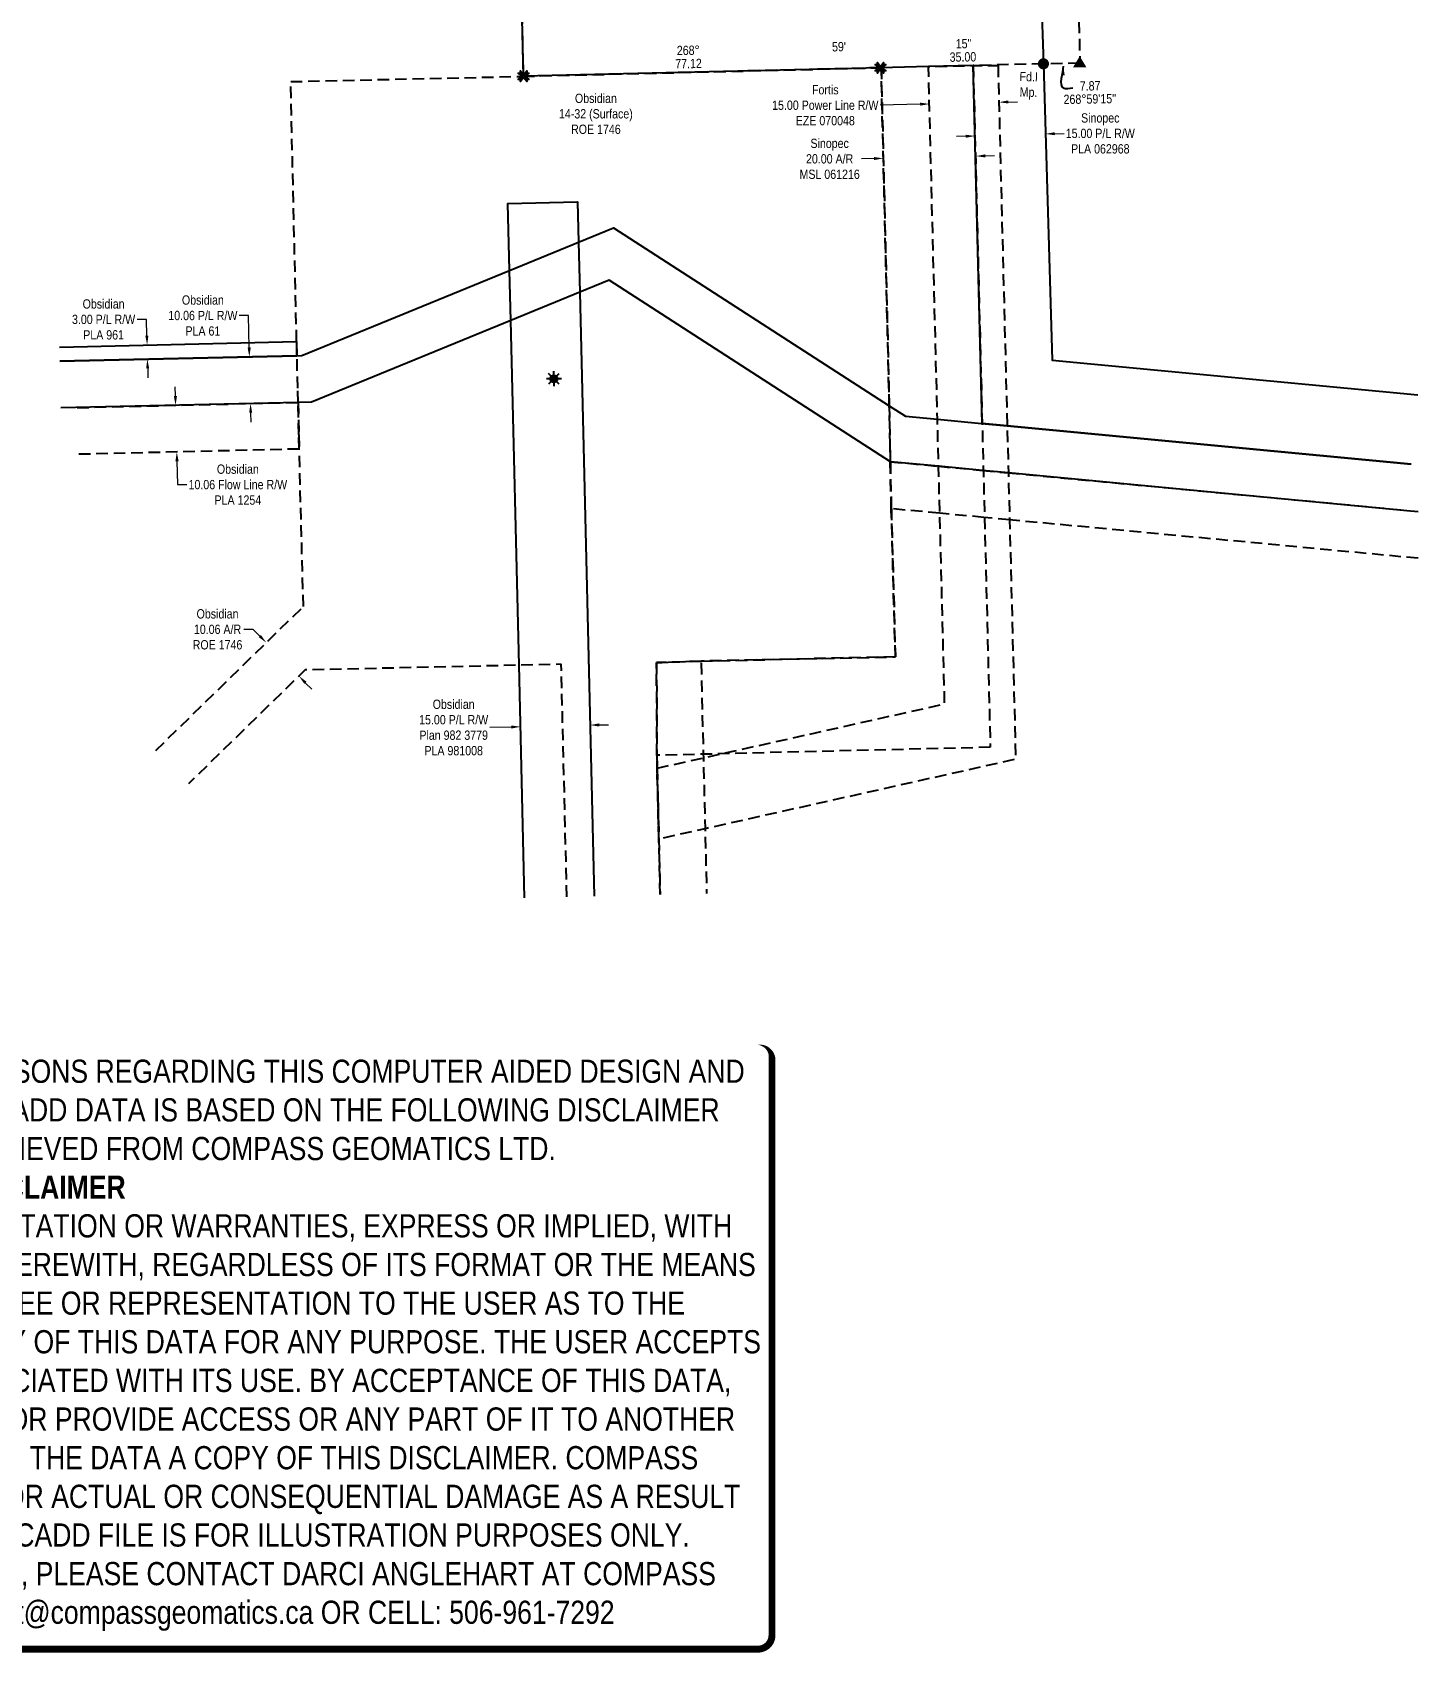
# Model space of a CAD drawing. Extents: x 614096 to 617019, y 5883619 to 5886341.
# Drawn here: x 615483 to 616982, y 5883619 to 5885366 of the extents above; entities that cross this region are included whole.
import ezdxf
from ezdxf.enums import TextEntityAlignment as Align

# ---------------------------------------------------------------- set-up
doc = ezdxf.new("R2010")
doc.units = 0
doc.header["$LTSCALE"] = 5
doc.header["$PDSIZE"] = 1
doc.linetypes.add('foc-ACCESSROAD', pattern=[3.75, 2.5, -1.25])
doc.linetypes.add('foc-FLOWLINE', pattern=[3.75, 2.5, -1.25])
doc.layers.get('Defpoints').update_dxf_attribs({"color": 9})
for name, color, linetype, lineweight in [('C-AR-T', 13, 'Continuous', 9), ('C-RW-T', 13, 'Continuous', 9), ('F-AR-T', 190, 'Continuous', 9), ('F-EZE-T', 190, 'Continuous', 9), ('F-RW-T', 190, 'Continuous', 9), ('F-WS-T', 190, 'Continuous', 9)]:
    doc.layers.add(name, color=color, linetype=linetype, lineweight=lineweight)
for name, color, linetype in [('C-RW', 13, 'Continuous'), ('C-WS', 13, 'foc-ACCESSROAD'), ('F-EZE', 190, 'foc-FLOWLINE'), ('F-FLOWLINE', 190, 'foc-FLOWLINE'), ('F-RW', 190, 'Continuous'), ('F-WS', 190, 'foc-ACCESSROAD'), ('F-WS-S', 190, 'Continuous'), ('L-BD', 7, 'Continuous'), ('L-MON', 1, 'Continuous'), ('L-MON-T', 1, 'Continuous')]:
    doc.layers.add(name, color=color, linetype=linetype)
doc.layers.add('DISCLAIMER', color=7, linetype='Continuous', plot=False)
doc.styles.add('80', font='ARIALN.TTF', dxfattribs={"height": 10})
doc.styles.add('80CG', font='ARIALN.TTF', dxfattribs={"height": 10})
doc.styles.add('80L', font='ARIALN.TTF', dxfattribs={"height": 10})
doc.dimstyles.new('Compass 5 000', dxfattribs={"dimscale": 5, "dimtxt": 9, "dimasz": 2, "dimexe": 0.2, "dimexo": 0.0625, "dimgap": 0.5, "dimtad": 0, "dimtih": 1, "dimtoh": 1, "dimzin": 0, "dimdsep": 46, "dimtxsty": '80CG', "dimcen": 0.1, "dimse1": 1, "dimse2": 1, "dimclrd": 256, "dimclrt": 256, "dimaunit": 1, "dimadec": 4, "dimazin": 0, "dimtfac": 0.06, "dimtofl": 0, "dimtmove": 0, "dimatfit": 1, "dimfxl": 0.2, "dimtolj": 1, "dimtzin": 0, "dimlwd": -1, "dimarcsym": 0})

# ---------------------------------------------------------------- blocks, each defined once
blk = doc.blocks.new('GAS')
h = blk.add_hatch(color=255)
h.dxf.hatch_style = 1
edge = h.paths.add_edge_path()
edge.add_arc((0, 0), 0.9, 0, 360)
for p, q in [((-0.81, 0), (-1.62, 0)), ((-0.57, 0.57), (-1.14, 1.14)), ((0, 0.81), (0, 1.62)), ((0.57, 0.57), (1.14, 1.14)), ((1.62, 0), (0.81, 0)), ((-0.57, -0.57), (-1.14, -1.14)), ((0, -0.81), (0, -1.62)), ((1.14, -1.14), (0.57, -0.57))]:
    blk.add_line(p, q)
blk.add_circle((0, 0), 0.8)
blk = doc.blocks.new('fdia')
at = {"color": 255, "const_width": 1}
blk.add_lwpolyline([(-0.5, 0, 1), (0.5, 0, 1)], format="xyb", close=True, dxfattribs=at)
blk = doc.blocks.new('Fdiaa')
blk.add_blockref('fdia', (0, 0))
blk = doc.blocks.new('fdib')
at = {"color": 1, "const_width": 1.6}
blk.add_lwpolyline([(-0.4, 0, 1), (0.4, 0, 1)], format="xyb", close=True, dxfattribs=at)
at = {"color": 1}
blk.add_circle((0, 0), 0.8, dxfattribs=at)
blk = doc.blocks.new('Fdibb')
blk.add_blockref('fdib', (0, 0))
blk = doc.blocks.new('fdicc')
for name in ['Fdibb', 'Fdiaa']:
    blk.add_blockref(name, (0, 0))
blk = doc.blocks.new('FDI')
blk.add_blockref('fdicc', (0, 0))
blk = doc.blocks.new('STRIA')
blk.add_hatch(color=255).paths.add_polyline_path([(-0.04, 1.52), (-1.47, -0.87), (1.39, -0.87)])
blk = doc.blocks.new('STRIAA')
blk.add_blockref('STRIA', (0, 0))
blk = doc.blocks.new('STRIB')
at = {"color": 1}
blk.add_solid([(-1.12, -0.67), (-0.04, 1.13), (1.04, -0.67)], dxfattribs=at)
blk = doc.blocks.new('STRIBB')
blk.add_blockref('STRIB', (0, 0))
blk = doc.blocks.new('STRICC')
for name in ['STRIAA', 'STRIBB']:
    blk.add_blockref(name, (0, 0))
blk = doc.blocks.new('fdspike')
blk.add_blockref('STRICC', (0, 0))
blk = doc.blocks.new('TEMP')
h = blk.add_hatch(color=255)
h.dxf.hatch_style = 1
h.paths.add_polyline_path([(0, 0.25), (-0.67, 1.15), (-0.67, 0.67), (-1.15, 0.67), (-0.25, 0), (-1.15, -0.67), (-0.67, -0.67), (-0.67, -1.15), (0, -0.25), (0.67, -1.15), (0.67, -0.67), (1.15, -0.67), (0.25, 0), (1.15, 0.67), (0.67, 0.67), (0.67, 1.15)])
h.paths.add_polyline_path([(0.57, 0.85), (0.57, 0.57), (0.85, 0.57), (0.08, 0), (0.85, -0.57), (0.57, -0.57), (0.57, -0.85), (0, -0.08), (-0.57, -0.85), (-0.57, -0.57), (-0.85, -0.57), (-0.08, 0), (-0.85, 0.57), (-0.57, 0.57), (-0.57, 0.85), (0, 0.08)], flags=16)
h = blk.add_hatch(color=1)
h.dxf.hatch_style = 1
h.paths.add_polyline_path([(0, 0.08), (-0.57, 0.85), (-0.57, 0.57), (-0.85, 0.57), (-0.08, 0), (-0.85, -0.57), (-0.57, -0.57), (-0.57, -0.85), (0, -0.08), (0.57, -0.85), (0.57, -0.57), (0.85, -0.57), (0.08, 0), (0.85, 0.57), (0.57, 0.57), (0.57, 0.85)])
at = {"color": 1}
for p, q in [((-0.08, 0), (0.08, 0)), ((0, 0.08), (0, -0.08))]:
    blk.add_line(p, q, dxfattribs=at)
at = {"color": 255, "flags": 128}
blk.add_lwpolyline([(-0.25, 0), (-1.15, 0.67), (-0.67, 0.67), (-0.67, 1.15), (0, 0.25), (0.67, 1.15), (0.67, 0.67), (1.15, 0.67), (0.25, 0), (1.15, -0.67), (0.67, -0.67), (0.67, -1.15), (0, -0.25), (-0.67, -1.15), (-0.67, -0.67), (-1.15, -0.67)], close=True, dxfattribs=at)
at = {"color": 1, "flags": 128}
blk.add_lwpolyline([(-0.08, 0), (-0.85, 0.57), (-0.57, 0.57), (-0.57, 0.85), (0, 0.08), (0.57, 0.85), (0.57, 0.57), (0.85, 0.57), (0.08, 0), (0.85, -0.57), (0.57, -0.57), (0.57, -0.85), (0, -0.08), (-0.57, -0.85), (-0.57, -0.57), (-0.85, -0.57)], close=True, dxfattribs=at)
blk = doc.blocks.new('*D471')
at = {"layer": 'Defpoints', "color": 0, "transparency": 16777216}
for p in [(615606.9, 5885028.7), (615617.1, 5885029), (615617.4, 5885013.7)]:
    blk.add_point(p, dxfattribs=at)
at = {"layer": 'F-RW-T', "transparency": 16777216}
for p, q in [((615606.2, 5885056.3), (615596.2, 5885056.3)), ((615606.7, 5885038.7), (615606.2, 5885056.3)), ((615607.5, 5885003.5), (615607.7, 5884993.5))]:
    blk.add_line(p, q, dxfattribs=at)
for points in [[(615608.3, 5885038.8), (615605, 5885038.7), (615606.9, 5885028.7)], [(615609.1, 5885003.5), (615605.8, 5885003.5), (615607.2, 5885013.5)]]:
    blk.add_solid(points, dxfattribs=at)
at = {"layer": 'F-RW-T', "transparency": 16777216, "insert": (615560, 5885056.3), "char_height": 10, "attachment_point": 5, "style": '80CG'}
blk.add_mtext('\\A1;Obsidian\\P3.00 P/L R/W\\PPLA 961', dxfattribs=at)
blk = doc.blocks.new('*D472')
at = {"layer": 'Defpoints', "color": 0, "transparency": 16777216}
for p in [(615700.1, 5885015.6), (615717.1, 5885016), (615701.3, 5884965.3)]:
    blk.add_point(p, dxfattribs=at)
at = {"layer": 'F-RW-T', "transparency": 16777216}
for p, q in [((615716.1, 5885060.5), (615706.1, 5885060.5)), ((615716.9, 5885026), (615716.1, 5885060.5)), ((615718.5, 5884955.7), (615718.8, 5884945.7))]:
    blk.add_line(p, q, dxfattribs=at)
for points in [[(615718.6, 5885026.1), (615715.2, 5885026), (615717.1, 5885016)], [(615720.2, 5884955.8), (615716.9, 5884955.7), (615718.3, 5884965.7)]]:
    blk.add_solid(points, dxfattribs=at)
at = {"layer": 'F-RW-T', "transparency": 16777216, "insert": (615667, 5885060.5), "char_height": 10, "attachment_point": 5, "style": '80CG'}
blk.add_mtext('\\A1;Obsidian\\P10.06 P/L R/W\\PPLA 61', dxfattribs=at)
blk = doc.blocks.new('*D473')
at = {"layer": 'Defpoints', "color": 0, "transparency": 16777216}
for p in [(615689.3, 5884965), (615638.9, 5884913.4), (615690.5, 5884914.7)]:
    blk.add_point(p, dxfattribs=at)
at = {"layer": 'F-RW-T', "transparency": 16777216}
for p, q in [((615637.4, 5884973.8), (615637.2, 5884983.7)), ((615639.1, 5884903.4), (615639.7, 5884878.2)), ((615639.7, 5884878.2), (615649.7, 5884878.2))]:
    blk.add_line(p, q, dxfattribs=at)
for points in [[(615639.1, 5884973.8), (615635.7, 5884973.7), (615637.6, 5884963.8)], [(615640.8, 5884903.5), (615637.4, 5884903.4), (615638.9, 5884913.4)]]:
    blk.add_solid(points, dxfattribs=at)
at = {"layer": 'F-RW-T', "transparency": 16777216, "insert": (615704.7, 5884878.2), "char_height": 10, "attachment_point": 5, "style": '80CG'}
blk.add_mtext('\\A1;Obsidian\\P10.06 Flow Line R/W\\PPLA 1254', dxfattribs=at)
blk = doc.blocks.new('*D474')
at = {"layer": 'Defpoints', "color": 0, "transparency": 16777216}
for p in [(616003.1, 5884877.4), (616078, 5884879.2), (616009.4, 5884617.2)]:
    blk.add_point(p, dxfattribs=at)
at = {"layer": 'F-RW-T', "transparency": 16777216}
for p, q in [((615999.4, 5884616.9), (615976.4, 5884616.4)), ((616094.3, 5884619.2), (616104.3, 5884619.4))]:
    blk.add_line(p, q, dxfattribs=at)
for points in [[(615999.3, 5884618.6), (615999.4, 5884615.3), (616009.4, 5884617.2)], [(616094.3, 5884620.9), (616094.3, 5884617.5), (616084.3, 5884619)]]:
    blk.add_solid(points, dxfattribs=at)
at = {"layer": 'F-RW-T', "transparency": 16777216, "insert": (615937.3, 5884616.4), "char_height": 10, "attachment_point": 5, "style": '80CG'}
blk.add_mtext('\\A1;Obsidian\\P15.00 P/L R/W\\PPlan 982 3779\\PPLA 981008', dxfattribs=at)
blk = doc.blocks.new('*D475')
at = {"layer": 'Defpoints', "color": 0, "transparency": 16777216}
for p in [(615735.3, 5884707.9), (615711.7, 5884684.8), (615746.8, 5884648.8)]:
    blk.add_point(p, dxfattribs=at)
at = {"layer": 'F-AR-T', "transparency": 16777216}
for p, q in [((615721.3, 5884722.2), (615711.3, 5884722.2)), ((615728.3, 5884715), (615721.3, 5884722.2)), ((615777.4, 5884664.7), (615784.4, 5884657.6))]:
    blk.add_line(p, q, dxfattribs=at)
for points in [[(615729.5, 5884716.2), (615727.1, 5884713.9), (615735.3, 5884707.9)], [(615778.6, 5884665.9), (615776.3, 5884663.5), (615770.5, 5884671.9)]]:
    blk.add_solid(points, dxfattribs=at)
at = {"layer": 'F-AR-T', "transparency": 16777216, "insert": (615682.8, 5884722.2), "char_height": 10, "attachment_point": 5, "style": '80CG'}
blk.add_mtext('\\A1;Obsidian\\P10.06 A/R\\PROE 1746', dxfattribs=at)
blk = doc.blocks.new('*D476')
at = {"layer": 'Defpoints', "color": 0, "transparency": 16777216}
for p in [(616525, 5885290.5), (616451.5, 5885229.5), (616526.5, 5885231.5)]:
    blk.add_point(p, dxfattribs=at)
at = {"layer": 'F-EZE-T', "transparency": 16777216}
for p, q in [((616440, 5885288.3), (616396.9, 5885287.2)), ((616535, 5885290.7), (616545, 5885291))]:
    blk.add_line(p, q, dxfattribs=at)
for points in [[(616440, 5885290), (616440.1, 5885286.7), (616450, 5885288.6)], [(616534.9, 5885292.4), (616535, 5885289.1), (616525, 5885290.5)]]:
    blk.add_solid(points, dxfattribs=at)
at = {"layer": 'F-EZE-T', "transparency": 16777216, "insert": (616337.8, 5885287.2), "char_height": 10, "attachment_point": 5, "style": '80CG'}
blk.add_mtext('\\A1;Fortis\\P15.00 Power Line R/W\\PEZE 070048', dxfattribs=at)
blk = doc.blocks.new('*D480')
at = {"layer": 'C-AR-T', "transparency": 16777216}
for p, q in [((616390.4, 5885229.7), (616376.7, 5885229.4)), ((616510.3, 5885232.6), (616520.3, 5885232.9))]:
    blk.add_line(p, q, dxfattribs=at)
for points in [[(616390.3, 5885231.4), (616390.4, 5885228.1), (616400.4, 5885230)], [(616510.3, 5885234.3), (616510.4, 5885230.9), (616500.3, 5885232.4)]]:
    blk.add_solid(points, dxfattribs=at)
at = {"layer": 'Defpoints', "color": 0, "transparency": 16777216}
for p in [(616500.3, 5885232.4), (616402, 5885161.1), (616502, 5885163.5)]:
    blk.add_point(p, dxfattribs=at)
at = {"layer": 'C-AR-T', "transparency": 16777216, "insert": (616342.5, 5885229.4), "char_height": 10, "attachment_point": 5, "style": '80CG'}
blk.add_mtext('\\A1;Sinopec\\P20.00 A/R\\PMSL 061216', dxfattribs=at)
blk = doc.blocks.new('*D487')
at = {"layer": 'C-RW-T', "transparency": 16777216}
for p, q in [((616489.2, 5885253.8), (616479.2, 5885253.5)), ((616585.1, 5885256.5), (616595.1, 5885256.8))]:
    blk.add_line(p, q, dxfattribs=at)
for points in [[(616489.2, 5885255.4), (616489.3, 5885252.1), (616499.2, 5885254.1)], [(616585.1, 5885258.2), (616585.1, 5885254.9), (616575.1, 5885256.3)]]:
    blk.add_solid(points, dxfattribs=at)
at = {"layer": 'Defpoints', "color": 0, "transparency": 16777216}
for p in [(616574.7, 5885270.8), (616498.8, 5885268.6), (616575.1, 5885256.3)]:
    blk.add_point(p, dxfattribs=at)
at = {"layer": 'C-RW-T', "transparency": 16777216, "insert": (616634.2, 5885256.8), "char_height": 10, "attachment_point": 5, "style": '80CG'}
blk.add_mtext('\\A1;Sinopec\\P15.00 P/L R/W\\PPLA 062968', dxfattribs=at)
blk = doc.blocks.new('Disclaimer_Legal')
at = {"layer": 'DISCLAIMER', "color": 254, "flags": 128}
blk.add_lwpolyline([(-3612.9, -1104.6, 37.5, 37.5, 0), (4096.1, -1104.6, 37.5, 37.5, 0.414214), (4171.1, -1029.6, 37.5, 37.5, 0), (4171.1, 2078.7, 37.5, 0, 0.414214), (4096.1, 2153.7, 0, 0, 0), (-3612.9, 2153.7, 0, 0, 0.414214), (-3687.9, 2078.7, 0, 0, 0), (-3687.9, -1029.6, 0, 37.5, 0.414214)], format="xyseb", close=True, dxfattribs=at)
at = {"layer": 'DISCLAIMER', "color": 254, "insert": (241.6, 533.9), "char_height": 125, "width": 7717.568, "attachment_point": 5, "style": '80'}
blk.add_mtext('NOTICE TO THE CORPORATION, PERSON &/OR PERSONS REGARDING THIS COMPUTER AIDED DESIGN AND DRAFTING (CADD) FILES. ACCEPTANCE OF THE CADD DATA IS BASED ON THE FOLLOWING DISCLAIMER WHICH COVERS ALL CADD DATA RECIEVED FROM COMPASS GEOMATICS LTD.\\P{\\fArial Narrow|b1|i0|c0|p34;DISCLAIMER}\\PCOMPASS GEOMATICS LTD. MAKES NO REPRESENTATION OR WARRANTIES, EXPRESS OR IMPLIED, WITH RESPECT TO THE REUSE OF THE DATA PROVIDED HEREWITH, REGARDLESS OF ITS FORMAT OR THE MEANS OF ITS TRANSMISSION. THERE IS NO GUARANTEE OR REPRESENTATION TO THE USER AS TO THE ACCURACY, CURRENCY, SUITABILITY OR RELIABILITY OF THIS DATA FOR ANY PURPOSE. THE USER ACCEPTS THE DATA "AS IS", AND ASSUMES ALL RISKS ASSOCIATED WITH ITS USE. BY ACCEPTANCE OF THIS DATA, THE USER AGREES NOT TO TRANSMIT THIS DATA OR PROVIDE ACCESS OR ANY PART OF IT TO ANOTHER PARTY UNLESS THE USER SHALL INCLUDE WITH THE DATA A COPY OF THIS DISCLAIMER. COMPASS GEOMATICS LTD. ASSUMES NO RESPONSIBILITY FOR ACTUAL OR CONSEQUENTIAL DAMAGE AS A RESULT OF ANY USER\'S RELIANCE ON THIS DATA. THIS CADD FILE IS FOR ILLUSTRATION PURPOSES ONLY.\\PIF YOU REQUIRE MORE ACCURATE INFORMATION, PLEASE CONTACT DARCI ANGLEHART AT COMPASS GEOMATICS LTD. VIA EMAIL: darci.anglehart@compassgeomatics.ca OR CELL: 506-961-7292', dxfattribs=at)

msp = doc.modelspace()

# ---------------------------------------------------------------- linework, layer by layer
at = {"layer": 'C-RW'}
msp.add_lwpolyline([(616969.399, 5884900.333), (616533.848, 5884941.544), (616506.975, 5884944.091), (616497.242, 5885330.064), (616448.978, 5885328.902), (616397.308, 5885327.658), (616012.69, 5885318.398), (616000.177, 5885845.847), (616063.272, 5885919.957), (616084.408, 5885944.775), (616079.303, 5886008.412), (616154.405, 5886010.177), (616156.832, 5885981.814), (616161.649, 5885919.793), (616075.535, 5885818.672), (616085.266, 5885395.025), (616570.555, 5885406.079), (616572.917, 5885331.886), (616582.155, 5885012.315), (616976.43, 5884975.006)], dxfattribs=at)
at = {"layer": 'C-WS'}
msp.add_lwpolyline([(616497.242, 5885330.064), (616515.663, 5884595.071), (616156.285, 5884586.418), (616155.995, 5884686.403), (616203.884, 5884687.981), (616413.323, 5884692.598), (616408.971, 5884852.262), (616408.26, 5884902.904), (616406.808, 5884963.203), (616398.033, 5885327.675), (616012.69, 5885318.398), (615998.474, 5885917.619), (616135.7, 5885920.95, -0.06452407), (616170.946, 5886010.62), (616818.826, 5886025.819, -0.49078114), (616608.877, 5885471.176), (616612.242, 5885332.581), (616572.917, 5885331.886)], format="xyb", close=True, dxfattribs=at)
at = {"layer": 'F-EZE', "flags": 128}
msp.add_lwpolyline([(616523.953, 5885330.142), (616533.848, 5884941.54), (616535.139, 5884890.864), (616536.431, 5884840.188), (616542.999, 5884582.14), (616208.229, 5884507.283), (616158.455, 5884496.156), (616156.617, 5884572.578), (616206.393, 5884583.705), (616228.109, 5884588.562), (616466.473, 5884641.857), (616461.239, 5884847.324), (616459.95, 5884897.996), (616458.661, 5884948.676), (616448.978, 5885328.902), (616497.24, 5885330.064), (616523.953, 5885330.142)], close=True, dxfattribs=at)
msp.add_lwpolyline([(616159.892, 5884436.38), (616158.455, 5884496.156), (616156.617, 5884572.578), (616156.274, 5884586.877), (616155.995, 5884686.403), (616203.884, 5884687.981), (616206.288, 5884588.05), (616206.393, 5884583.705), (616208.229, 5884507.283), (616209.905, 5884437.582)], dxfattribs=at)
at = {"layer": 'F-FLOWLINE'}
for points in [[(615531.64, 5884961.222), (615769.571, 5884966.907), (615770.449, 5884931.852), (615770.836, 5884916.593), (615532.807, 5884910.909)], [(616976.834, 5884798.817), (616536.475, 5884840.278), (616508.754, 5884842.888), (616461.278, 5884847.362), (616409.039, 5884852.263), (616407.711, 5884902.956), (616459.954, 5884898.033), (616507.403, 5884893.566), (616535.148, 5884890.953), (616981.551, 5884848.921)]]:
    msp.add_lwpolyline(points, dxfattribs=at)
at = {"layer": 'F-RW'}
for points in [[(616013.781, 5884432.869), (616007.757, 5884683.547), (615998.826, 5885055.197), (615997.533, 5885109.058), (615995.796, 5885181.264), (616070.746, 5885183.064), (616071.792, 5885139.48), (616073.087, 5885085.623), (616088.732, 5884434.67)], [(615512.856, 5885011.299), (615768.387, 5885017.226), (615773.678, 5885017.349), (615997.533, 5885109.058), (616071.792, 5885139.48), (616109.518, 5885154.936), (616406.808, 5884963.203), (616424.296, 5884951.933), (616458.661, 5884948.672), (616506.085, 5884944.175), (616533.848, 5884941.54), (616969.388, 5884900.224)], [(616964.671, 5884850.12), (616535.139, 5884890.868), (616507.396, 5884893.499), (616459.95, 5884898), (616408.26, 5884902.904), (616104.735, 5885098.59), (616073.087, 5885085.623), (615998.826, 5885055.201), (615784.145, 5884967.249), (615769.571, 5884966.907), (615514.022, 5884960.981)], [(615512.502, 5885026.554), (615768.041, 5885032.479), (615768.387, 5885017.226), (615512.856, 5885011.298)]]:
    msp.add_lwpolyline(points, dxfattribs=at)
at = {"layer": 'F-WS'}
msp.add_lwpolyline([(615616.295, 5884591.677), (615775.32, 5884746.948), (615770.801, 5884916.592), (615770.425, 5884931.851), (615769.571, 5884966.907), (615769.191, 5884982.163), (615768.387, 5885017.226), (615768.041, 5885032.479), (615761.626, 5885312.66), (616012.024, 5885318.382), (616398.033, 5885327.675), (616406.808, 5884963.203), (616407.572, 5884909.329), (616407.711, 5884902.956), (616409.003, 5884852.262), (616413.323, 5884692.598), (616203.884, 5884687.981), (616155.995, 5884686.403), (616156.274, 5884586.877), (616156.617, 5884572.578), (616158.455, 5884496.156), (616159.892, 5884436.38)], dxfattribs=at)
at = {"layer": 'F-WS', "flags": 128}
msp.add_lwpolyline([(616059.265, 5884433.962), (616053.237, 5884684.565), (616007.757, 5884683.547), (615777.161, 5884678.407), (615651.455, 5884555.667)], dxfattribs=at)

# ---------------------------------------------------------------- block references
at = {"xscale": 0.199924814, "yscale": 0.199924814, "zscale": 0.199924814}
msp.add_blockref('Disclaimer_Legal', (615446.47, 5883843.74), dxfattribs=at)
at = {"layer": 'F-WS-S', "color": 3, "xscale": 4.998120350000002, "yscale": 4.998120350000002, "zscale": 4.998120350000002}
msp.add_blockref('GAS', (616045.257, 5884992.333), dxfattribs=at)
at = {"layer": 'L-MON', "xscale": 4.998120350000002, "yscale": 4.998120350000002, "zscale": 4.998120350000002}
for name, p in [('fdspike', (616612.242, 5885332.581)), ('TEMP', (616012.69, 5885318.398)), ('TEMP', (616397.308, 5885327.658))]:
    msp.add_blockref(name, p, dxfattribs=at)

# ---------------------------------------------------------------- texts
at = {"layer": 'F-WS-T', "insert": (616090.573, 5885277.939), "char_height": 9.99624, "width": 78.96526, "attachment_point": 5, "rotation": 359.959776, "style": '80CG'}
msp.add_mtext('\\A1;Obsidian\\P14-32 (Surface)\\PROE 1746', dxfattribs=at)
at = {"layer": 'L-BD', "style": '80L'}
for s, p in [('15"', (616486.799, 5885353.563)), ('268°', (616190.15, 5885346.421)), ("59'", (616352.536, 5885350.33)), ('35.00', (616486.155, 5885339.299)), ('77.12', (616190.402, 5885332.179))]:
    msp.add_text(s, height=9.9962, rotation=1.0125, dxfattribs=at).set_placement(p, align=Align.MIDDLE)
at = {"layer": 'L-BD', "color": 4, "style": '80L'}
for s, height, p in [('7.87', 9.9962, (616623.233, 5885308.091)), ("268°59'15''", 9.99624, (616622.981, 5885293.988))]:
    msp.add_text(s, height=height, rotation=1.0125, dxfattribs=at).set_placement(p, align=Align.MIDDLE)

# ---------------------------------------------------------------- dimensions: what is measured, and where the dimension line sits
at = {"layer": 'C-AR-T'}
dim = msp.add_linear_dim(base=(616500.319, 5885232.374), p1=(616402.044, 5885161.095), p2=(616501.977, 5885163.501), angle=1.379186, text='Sinopec\\P20.00 A/R\\PMSL 061216', dimstyle='Compass 5 000', dxfattribs=at)
dim.commit()
dim.dimension.update_dxf_attribs({"geometry": '*D480', "text_midpoint": (616342.459, 5885229.398), "dimtype": 161})
at = {"layer": 'F-AR-T'}
dim = msp.add_linear_dim(base=(615735.301, 5884707.874), p1=(615746.831, 5884648.793), p2=(615711.671, 5884684.802), angle=134.315846, text='Obsidian\\P10.06 A/R\\PROE 1746', dimstyle='Compass 5 000', dxfattribs=at)
dim.commit()
dim.dimension.update_dxf_attribs({"geometry": '*D475', "text_midpoint": (615682.795, 5884722.184), "dimtype": 161})
at = {"layer": 'F-RW-T'}
for base, p1, p2, angle, text, picture, middle in [((615606.884, 5885028.743), (615617.42, 5885013.724), (615617.067, 5885028.979), 91.328232, 'Obsidian\\P3.00 P/L R/W\\PPLA 961', '*D471', (615559.96, 5885056.279)), ((615717.132, 5885016.037), (615701.303, 5884965.324), (615700.135, 5885015.643), 91.329095, 'Obsidian\\P10.06 P/L R/W\\PPLA 61', '*D472', (615667.015, 5885060.463)), ((615638.851, 5884913.441), (615689.305, 5884964.989), (615690.507, 5884914.675), 271.368033, 'Obsidian\\P10.06 Flow Line R/W\\PPLA 1254', '*D473', (615704.693, 5884878.15)), ((616009.352, 5884617.165), (616078.049, 5884879.165), (616003.1, 5884877.364), 181.376588, 'Obsidian\\P15.00 P/L R/W\\PPlan 982 3779\\PPLA 981008', '*D474', (615937.317, 5884616.374))]:
    dim = msp.add_linear_dim(base=base, p1=p1, p2=p2, angle=angle, text=text, dimstyle='Compass 5 000', dxfattribs=at)
    dim.commit()
    dim.dimension.update_dxf_attribs({"geometry": picture, "text_midpoint": middle, "dimtype": 161})

# ---------------------------------------------------------------- leaders
at = {"layer": 'L-BD', "color": 4, "path_type": 1}
msp.add_leader([(616594.166, 5885329.492), (616594.209, 5885305.828), (616604.659, 5885305.828)], dimstyle='Compass 5 000', override={"dimgap": 0.5, "dimtad": 0}, dxfattribs=at)

# ---------------------------------------------------------------- next in the draw order: texts
at = {"layer": 'L-MON-T', "insert": (616546.235, 5885323.25), "char_height": 9.99627, "attachment_point": 1, "rotation": 358.741988, "style": '80', "bg_fill": 2}
msp.add_mtext_dynamic_manual_height_columns('\\pi1.0685;Fd.I\\P\\pi1.5731;Mp.', width=18.83129, gutter_width=45, heights=[0], dxfattribs=at)

# ---------------------------------------------------------------- next in the draw order: block references
at = {"layer": 'L-MON', "xscale": 4.998120350000002, "yscale": 4.998120350000002, "zscale": 4.998120350000002}
msp.add_blockref('FDI', (616572.917, 5885331.886), dxfattribs=at)

# ---------------------------------------------------------------- next in the draw order: dimensions: what is measured, and where the dimension line sits
at = {"layer": 'C-RW-T', "color": 4}
dim = msp.add_linear_dim(base=(616575.103, 5885256.252), p1=(616498.792, 5885268.612), p2=(616574.682, 5885270.805), angle=1.655806, text='Sinopec\\P15.00 P/L R/W\\PPLA 062968', dimstyle='Compass 5 000', dxfattribs=at)
dim.commit()
dim.dimension.update_dxf_attribs({"geometry": '*D487', "text_midpoint": (616634.181, 5885256.83), "dimtype": 161})
at = {"layer": 'F-EZE-T'}
dim = msp.add_linear_dim(base=(616524.962, 5885290.489), p1=(616451.508, 5885229.543), p2=(616526.466, 5885231.451), angle=1.458673, text='Fortis\\P15.00 Power Line R/W\\PEZE 070048', dimstyle='Compass 5 000', dxfattribs=at)
dim.commit()
dim.dimension.update_dxf_attribs({"geometry": '*D476', "text_midpoint": (616337.771, 5885287.228), "dimtype": 161})

doc.saveas('drawing.dxf')
